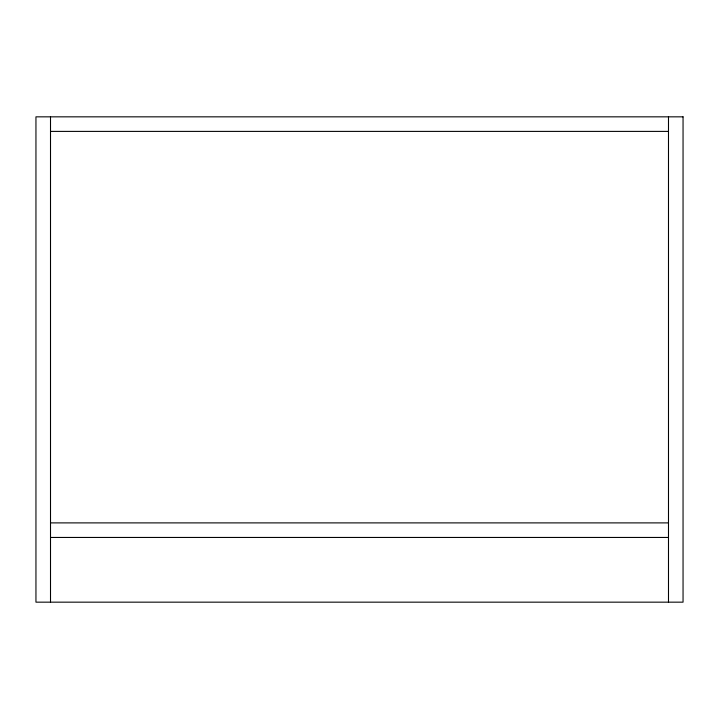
<?xml version="1.0" encoding="UTF-8"?>
<svg xmlns="http://www.w3.org/2000/svg" width="719" height="719" viewBox="0 0 719 719"><rect width="100%" height="100%" fill="white"/><g stroke="black" fill="none" stroke-linecap="round" stroke-linejoin="round"><path stroke-width="1.08" d="M50.51 131.397L668.49 131.397M50.51 522.893L668.49 522.893M50.51 537.452L668.49 537.452M668.49 116.838L668.49 602.163M50.51 116.838L50.51 602.163M683.05 116.838L35.95 116.838L35.95 602.163L683.05 602.163L683.05 116.838"/></g></svg>
